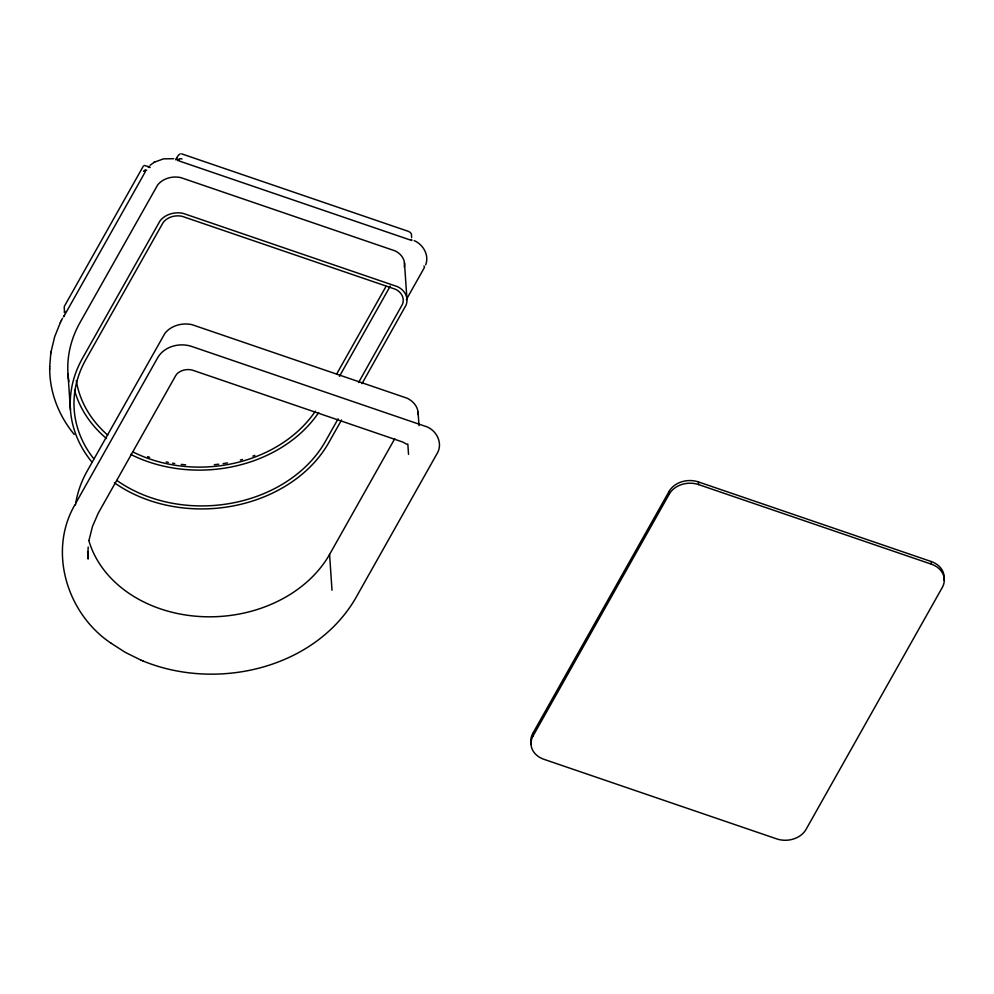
<?xml version="1.0" encoding="UTF-8"?>
<svg xmlns="http://www.w3.org/2000/svg" width="994" height="994" viewBox="0 0 994 994"><rect width="100%" height="100%" fill="white"/><g stroke="black" fill="none" stroke-linecap="round" stroke-linejoin="round"><path stroke-width="1.49" d="M74.277 434.49C59.044 416.163 49.688 392.717 49.7 368.762M49.712 366.91L50.744 353.69M49.7 369.035L49.712 366.649M87.932 554.056L87.944 552.018M87.944 552.291L88.193 546.986M64.212 306.885L64.523 312.65A3.417 2.734 -3.9 0 1 64.821 311.246M51.029 351.839L54.682 336.717L60.472 322.28M50.706 353.951L51.079 351.578M89.013 540.202L92.454 526.534L98.195 513.289L175.615 375.769C178.187 370.849 186.71 368.053 193.246 370.414L402.744 442.044L406.708 444.219M425.668 264.864C429.47 255.284 423.195 244.474 414.187 240.623M61.355 320.515L62.485 318.328M60.361 322.503L61.454 320.304M74.91 504.778C47.662 551.608 67.244 614.081 111.117 643.255M64.473 306.127L143.248 166.259M176.124 159.04L178.348 155.213L180.249 153.834M175.876 159.885L177.292 157.363M75.979 502.815L157.86 357.418C164.569 346.161 179.802 342.421 191.78 346.471L424.5 426.028C436.105 428.998 443.697 443.2 436.913 453.848L355.032 599.245C313.209 669.397 215.971 691.029 142.999 660.973M336.792 373.819L386.032 286.384M339.451 376.328L390.244 286.123M338.097 418.859L325.212 441.746A131.817 105.414 -3.9 0 1 116.981 480.537M358.573 382.504L402.508 304.214A16.575 13.245 -3.9 0 0 395.475 289.254L182.113 216.307A16.575 13.245 -3.9 0 0 163.215 222.407L85.67 359.853A131.817 105.414 -3.9 0 0 93.846 458.843M406.347 299.604L424.475 267.398A5.119 2.808 25.2 0 0 423.941 265.97M341.514 420.027L328.616 442.926A135.569 108.408 -3.9 0 1 114.459 482.811M362.002 383.647L406.111 305.009A20.34 16.264 -3.9 0 0 397.476 286.657L183.207 213.399A20.34 16.264 -3.9 0 0 160.034 220.879L82.254 358.697A135.569 108.408 -3.9 0 0 91.92 462.048M332.008 590.25L329.573 554.453L394.73 438.764M531.38 744.767A22.191 17.755 -3.9 0 1 532.821 733.373L669.074 491.434A22.191 17.755 -3.9 0 1 698.459 481.941L931.179 561.511A22.191 17.755 -3.9 0 1 943.828 580.31M931.179 561.511L931.366 564.17A22.191 17.755 -3.9 0 1 942.3 587.442L806.059 829.381A22.191 17.755 -3.9 0 1 776.662 838.874L543.942 759.317A22.191 17.755 -3.9 0 1 533.008 736.032L669.248 494.093L669.074 491.434M150.044 165.29L154.07 162.37M154.492 162.134L163.488 158.866L173.739 158.705M153.958 162.444L154.604 162.059M252.836 456.122L254.874 455.376M144.142 165.489L149.783 166.88M240.349 460.036L242.461 459.452M227.464 462.893L223.103 463.614M218.717 464.21L214.319 464.695M185.617 464.832L181.243 464.397M172.571 463.167L174.733 463.515M166.172 461.924L168.297 462.372M181.678 153.859L408.186 231.291A3.417 1.814 29.4 0 1 411.429 234.398L411.64 237.467M147.907 166.843L149.97 167.551M669.248 494.093A22.191 17.755 -3.9 0 1 698.645 484.6L931.366 564.17M147.609 456.644L149.609 457.339M110.968 643.143L125.256 652.362L140.825 660.053M140.701 660.004L143.124 661.022M698.459 481.941L698.645 484.6M532.821 733.373L533.008 736.032M418.089 412.237L418.996 425.656M404.471 262.876L406.919 298.672M407.813 443.945L408.534 454.382M87.634 551.608L88.143 559.063L87.932 553.782M68.002 374.104L70.45 409.901M315.396 411.156A128.064 102.407 -3.9 0 1 132.699 451.81M107.774 435.161A128.064 102.407 -3.9 0 1 76.302 380.578M177.578 160.593A5.119 1.392 -71.8 0 1 179.131 160.978L411.851 240.536A5.119 1.603 -67.8 0 0 410.994 239.442M146.714 170.16A5.119 2.709 30.2 0 0 145.223 171.925L63.616 316.837A5.119 2.721 29.4 0 1 64.125 315.508M318.689 412.522A131.817 105.414 -3.9 0 1 130.636 454.37M106.507 438.54A131.817 105.414 -3.9 0 1 74.488 389.946M68.859 381.522A135.569 108.408 -3.9 0 1 79.818 322.901L157.586 185.083A20.34 16.264 -3.9 0 1 180.771 177.603L395.04 250.861A20.34 16.264 -3.9 0 1 404.285 267.125M177.504 160.432A3.417 2.734 -3.9 0 1 179.417 158.953M180.287 158.779A3.417 2.734 -3.9 0 1 182.026 158.965M143.596 171.378A3.417 2.734 -3.9 0 1 145.509 169.899M329.573 554.453A128.064 102.407 -3.9 0 1 200.428 616.553A128.064 102.407 -3.9 0 1 88.851 540.637M418.176 414.722A23.757 18.998 -3.9 0 0 407.055 398.184L191.979 324.653A23.757 18.998 -3.9 0 0 164.892 333.4L86.9 471.554A138.974 111.142 -3.9 0 0 75.494 504.902"/></g></svg>
